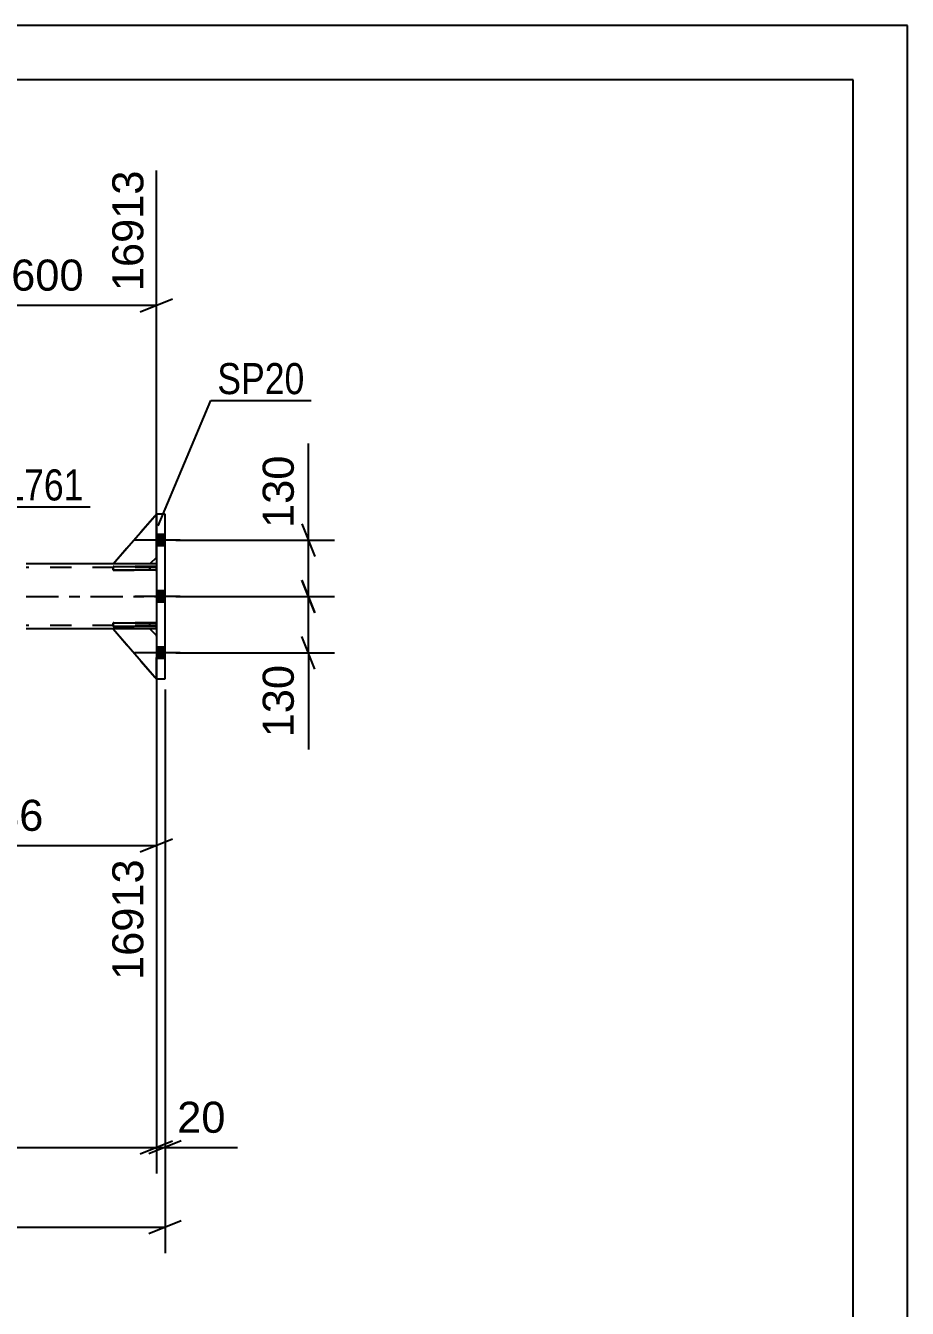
# Model space of a CAD drawing. Header units: millimetres. Extents: x -121 to 720, y -404 to 190.
# Drawn here: x 638.6 to 719.9, y 72.1 to 190.5 of the extents above; entities that cross this region are included whole.
import ezdxf

# ---------------------------------------------------------------- set-up
doc = ezdxf.new("R2010")
doc.units = ezdxf.units.MM
doc.linetypes.add('DXK_LINE_DOT2', pattern=[3.9198, 1.9599, -1.9599])
doc.linetypes.add('DXK_LINE_DOT3', pattern=[5.9187, 2.979, -0.9799, 0.9799, -0.9799])
doc.styles.add('Arial', font='ARIAL.TTF', dxfattribs={"height": 0.2})
doc.styles.add('Arial Narrow', font='ARIALN.TTF', dxfattribs={"height": 0.2})

# ---------------------------------------------------------------- blocks, each defined once
blk = doc.blocks.new('Unknown-318886794-1117')
at = {"color": 5, "linetype": 'Continuous'}
for p, q in [((719.87, 190.49), (-121.13, 190.49)), ((719.87, -403.51), (719.87, 190.49)), ((714.87, 185.49), (-116.13, 185.49)), ((714.87, -398.51), (714.87, 185.49))]:
    blk.add_line(p, q, dxfattribs=at)
blk = doc.blocks.new('Part-318886794-1892 - 1713')
at = {"color": 2, "linetype": 'Continuous'}
for p, q in [((646.62, 140.26), (646.62, 140.58)), ((646.62, 140.58), (650.62, 140.58)), ((650.62, 140.26), (646.62, 140.26)), ((650.62, 140.26), (650.62, 140.58))]:
    blk.add_line(p, q, dxfattribs=at)
at = {"color": 7, "linetype": 'DXK_LINE_DOT2'}
for p, q in [((650.02, 140.26), (650.02, 140.58)), ((650.62, 140.58), (650.62, 140.26))]:
    blk.add_line(p, q, dxfattribs=at)
blk = doc.blocks.new('Part-318886794-1891 - 1713')
at = {"color": 2, "linetype": 'Continuous'}
for p, q in [((646.62, 135.06), (646.62, 135.38)), ((646.62, 135.38), (650.62, 135.38)), ((650.62, 135.06), (646.62, 135.06)), ((650.62, 135.06), (650.62, 135.38))]:
    blk.add_line(p, q, dxfattribs=at)
at = {"color": 7, "linetype": 'DXK_LINE_DOT2'}
for p, q in [((650.02, 135.06), (650.02, 135.38)), ((650.62, 135.38), (650.62, 135.06))]:
    blk.add_line(p, q, dxfattribs=at)
blk = doc.blocks.new('Part-318886794-1890 - 1713')
at = {"color": 7, "linetype": 'DXK_LINE_DOT2'}
for p, q in [((646.62, 140.82), (650.62, 145.42)), ((650.62, 145.42), (650.62, 141.42)), ((650.62, 141.42), (650.02, 140.82)), ((650.02, 140.82), (646.62, 140.82))]:
    blk.add_line(p, q, dxfattribs=at)
blk = doc.blocks.new('Part-318886794-1894 - 1713')
at = {"color": 7, "linetype": 'DXK_LINE_DOT2'}
for p, q in [((650.62, 140.58), (646.62, 140.58)), ((646.62, 140.58), (646.62, 140.26)), ((646.62, 140.26), (650.62, 140.26)), ((650.02, 140.58), (650.02, 140.26)), ((650.62, 140.26), (650.62, 140.58))]:
    blk.add_line(p, q, dxfattribs=at)
blk = doc.blocks.new('Part-318886794-1896 - 1713')
at = {"color": 2, "linetype": 'Continuous'}
for p, q in [((650.02, 134.82), (646.62, 134.82)), ((646.62, 134.82), (650.62, 130.22)), ((650.62, 134.22), (650.02, 134.82))]:
    blk.add_line(p, q, dxfattribs=at)
at = {"color": 7, "linetype": 'DXK_LINE_DOT2'}
blk.add_line((650.62, 134.22), (650.62, 130.22), dxfattribs=at)
blk = doc.blocks.new('Part-318886794-1800 - 1713')
at = {"color": 2, "linetype": 'Continuous'}
for p, q in [((646.62, 140.82), (638.62, 140.82)), ((650.62, 140.82), (650.02, 140.82)), ((646.62, 134.82), (638.62, 134.82)), ((650.62, 134.82), (650.02, 134.82))]:
    blk.add_line(p, q, dxfattribs=at)
at = {"color": 7, "linetype": 'DXK_LINE_DOT2'}
for p, q in [((650.62, 140.5), (638.62, 140.5)), ((650.02, 140.82), (646.62, 140.82)), ((650.62, 140.82), (650.62, 134.87)), ((650.62, 135.14), (638.62, 135.14)), ((650.02, 134.82), (646.62, 134.82)), ((650.62, 134.82), (650.62, 134.87))]:
    blk.add_line(p, q, dxfattribs=at)
at = {"color": 7, "linetype": 'DXK_LINE_DOT3'}
blk.add_line((638.62, 137.82), (650.62, 137.82), dxfattribs=at)
blk = doc.blocks.new('Part-318886794-1897 - 1713')
at = {"color": 7, "linetype": 'DXK_LINE_DOT2'}
for p, q in [((650.02, 134.82), (646.62, 134.82)), ((646.62, 134.82), (650.62, 130.22)), ((650.62, 134.22), (650.02, 134.82)), ((650.62, 130.22), (650.62, 134.22))]:
    blk.add_line(p, q, dxfattribs=at)
blk = doc.blocks.new('Part-318886794-1889 - 1713')
at = {"color": 2, "linetype": 'Continuous'}
for p, q in [((646.62, 140.82), (650.62, 145.42)), ((650.62, 141.42), (650.02, 140.82)), ((650.02, 140.82), (646.62, 140.82))]:
    blk.add_line(p, q, dxfattribs=at)
at = {"color": 7, "linetype": 'DXK_LINE_DOT2'}
blk.add_line((650.62, 141.42), (650.62, 145.42), dxfattribs=at)
blk = doc.blocks.new('Part-318886794-1893 - 1713')
at = {"color": 7, "linetype": 'DXK_LINE_DOT2'}
for p, q in [((650.62, 135.38), (646.62, 135.38)), ((646.62, 135.38), (646.62, 135.06)), ((646.62, 135.06), (650.62, 135.06)), ((650.02, 135.06), (650.02, 135.38)), ((650.62, 135.06), (650.62, 135.38)), ((650.62, 135.38), (650.62, 135.06))]:
    blk.add_line(p, q, dxfattribs=at)
blk = doc.blocks.new('Part-318886794-1982 - 1713')
at = {"color": 2, "linetype": 'Continuous'}
for p, q in [((651.42, 145.42), (650.62, 145.42)), ((650.62, 145.42), (650.62, 130.22)), ((651.42, 130.22), (651.42, 145.42)), ((650.62, 130.22), (651.42, 130.22))]:
    blk.add_line(p, q, dxfattribs=at)
blk = doc.blocks.new('Bolt-318886794-2108 - 1713')
at = {"linetype": 'Continuous'}
for points in [[(651.42, 142.5), (651.42, 143.54), (650.62, 143.54), (650.62, 142.5)], [(651.42, 142.5), (651.42, 143.54), (650.62, 143.54), (650.62, 142.5)], [(651.42, 142.5), (651.42, 143.54), (650.62, 143.54), (650.62, 142.5)], [(651.42, 137.3), (651.42, 138.34), (650.62, 138.34), (650.62, 137.3)], [(651.42, 137.3), (651.42, 138.34), (650.62, 138.34), (650.62, 137.3)], [(651.42, 132.1), (651.42, 133.14), (650.62, 133.14), (650.62, 132.1)], [(651.42, 132.1), (651.42, 133.14), (650.62, 133.14), (650.62, 132.1)], [(651.42, 132.1), (651.42, 133.14), (650.62, 133.14), (650.62, 132.1)]]:
    blk.add_hatch(color=1, dxfattribs=at).paths.add_polyline_path(points)
at = {"color": 1, "linetype": 'Continuous'}
for p, q in [((651.42, 143.54), (650.62, 143.54)), ((651.42, 143.54), (650.62, 143.54)), ((651.42, 143.54), (650.62, 143.54)), ((652.82, 143.02), (648.62, 143.02)), ((652.82, 143.02), (648.62, 143.02)), ((652.82, 143.02), (648.62, 143.02)), ((651.42, 142.5), (650.62, 142.5)), ((651.42, 142.5), (650.62, 142.5)), ((651.42, 142.5), (650.62, 142.5)), ((652.82, 137.82), (648.62, 137.82)), ((652.82, 137.82), (648.62, 137.82)), ((651.42, 138.34), (650.62, 138.34)), ((651.42, 138.34), (650.62, 138.34)), ((651.42, 137.3), (650.62, 137.3)), ((651.42, 137.3), (650.62, 137.3)), ((652.82, 132.62), (648.62, 132.62)), ((652.82, 132.62), (648.62, 132.62)), ((652.82, 132.62), (648.62, 132.62)), ((651.42, 133.14), (650.62, 133.14)), ((651.42, 133.14), (650.62, 133.14)), ((651.42, 133.14), (650.62, 133.14)), ((651.42, 132.1), (650.62, 132.1)), ((651.42, 132.1), (650.62, 132.1)), ((651.42, 132.1), (650.62, 132.1))]:
    blk.add_line(p, q, dxfattribs=at)
blk = doc.blocks.new('StraightDimension-318886794-3251 - 1713')
at = {"color": 7, "linetype": 'Continuous'}
for p, q in [((630.52, 141.82), (630.52, 181.61)), ((650.62, 141.82), (650.62, 177.11)), ((632.02, 165.29), (629.02, 164.09)), ((630.52, 164.69), (650.62, 164.69)), ((649.12, 164.09), (652.12, 165.29))]:
    blk.add_line(p, q, dxfattribs=at)
at = {"color": 0}
blk.add_wipeout([(644.5, 165.44), (644.5, 169.64), (636.63, 169.64), (636.63, 165.44)], dxfattribs=at)
at = {"color": 3, "style": 'Arial'}
blk.add_text('600', height=2.865, dxfattribs=at).set_placement((637.23, 166.04))
at = {"color": 0, "linetype": 'Continuous'}
blk.add_wipeout([(650.02, 177.71), (645.82, 177.71), (645.82, 165.39), (650.02, 165.39)], dxfattribs=at)
at = {"color": 3, "linetype": 'Continuous', "style": 'Arial'}
blk.add_text('16913', height=2.865, rotation=90.0002, dxfattribs=at).set_placement((649.42, 165.99))
blk = doc.blocks.new('StraightDimension-318886794-2461 - 1713')
at = {"color": 7, "linetype": 'Continuous'}
for p, q in [((650.62, 129.22), (650.62, 84.58)), ((-22, 86.98), (650.62, 86.98)), ((649.12, 86.38), (652.12, 87.58))]:
    blk.add_line(p, q, dxfattribs=at)
blk = doc.blocks.new('StraightDimension-318886794-2483 - 1713')
at = {"color": 7, "linetype": 'Continuous'}
for p, q in [((650.62, 129.22), (650.62, 84.58)), ((651.42, 129.22), (651.42, 84.58)), ((649.12, 86.38), (652.12, 87.58)), ((652.92, 87.58), (649.92, 86.38)), ((650.62, 86.98), (651.42, 86.98)), ((651.42, 86.98), (658.11, 86.98)), ((651.42, 86.98), (658.11, 86.98))]:
    blk.add_line(p, q, dxfattribs=at)
at = {"color": 0}
blk.add_wipeout([(657.59, 87.73), (657.59, 91.93), (651.94, 91.93), (651.94, 87.73)], dxfattribs=at)
at = {"color": 3, "style": 'Arial'}
blk.add_text('20', height=2.865, dxfattribs=at).set_placement((652.54, 88.33))
blk = doc.blocks.new('StraightDimension-318886794-2369 - 1713')
at = {"color": 7, "linetype": 'Continuous'}
for p, q in [((650.62, 134.85), (650.62, 102.43)), ((623.1, 129.59), (623.1, 89.83)), ((624.6, 115.44), (621.6, 114.24)), ((623.1, 114.84), (650.62, 114.84)), ((649.12, 114.24), (652.12, 115.44))]:
    blk.add_line(p, q, dxfattribs=at)
at = {"color": 0}
blk.add_wipeout([(640.79, 115.59), (640.79, 119.79), (632.92, 119.79), (632.92, 115.59)], dxfattribs=at)
at = {"color": 3, "style": 'Arial'}
blk.add_text('786', height=2.865, dxfattribs=at).set_placement((633.52, 116.19))
at = {"color": 0, "linetype": 'Continuous'}
blk.add_wipeout([(650.02, 114.14), (645.82, 114.14), (645.82, 101.83), (650.02, 101.83)], dxfattribs=at)
at = {"color": 3, "linetype": 'Continuous', "style": 'Arial'}
blk.add_text('16913', height=2.865, rotation=90.0002, dxfattribs=at).set_placement((649.42, 102.43))
blk = doc.blocks.new('StraightDimension-318886794-2434 - 1713')
at = {"color": 7, "linetype": 'Continuous'}
for p, q in [((651.42, 129.22), (651.42, 77.23)), ((-22.8, 79.63), (651.42, 79.63)), ((649.92, 79.03), (652.92, 80.23))]:
    blk.add_line(p, q, dxfattribs=at)
blk = doc.blocks.new('StraightDimension-318886794-2500 - 1713')
at = {"color": 7, "linetype": 'Continuous'}
for p, q in [((664.04, 139.32), (665.24, 136.32)), ((652.42, 137.82), (667.04, 137.82)), ((664.64, 132.62), (664.64, 137.82)), ((665.24, 131.12), (664.04, 134.12)), ((652.42, 132.62), (667.04, 132.62)), ((664.64, 132.62), (664.64, 123.7)), ((664.64, 132.62), (664.64, 123.7))]:
    blk.add_line(p, q, dxfattribs=at)
at = {"color": 0}
blk.add_wipeout([(663.89, 132.09), (659.69, 132.09), (659.69, 124.22), (663.89, 124.22)], dxfattribs=at)
at = {"color": 3, "style": 'Arial'}
blk.add_text('130', height=2.865, rotation=90.0002, dxfattribs=at).set_placement((663.29, 124.82))
blk = doc.blocks.new('StraightDimension-318886794-2508 - 1713')
at = {"color": 7, "linetype": 'Continuous'}
for p, q in [((664.64, 143.02), (664.64, 151.94)), ((664.64, 143.02), (664.64, 151.94)), ((664.04, 144.52), (665.24, 141.52)), ((652.42, 143.02), (667.04, 143.02)), ((664.64, 137.82), (664.64, 143.02)), ((665.24, 136.32), (664.04, 139.32)), ((652.42, 137.82), (667.04, 137.82))]:
    blk.add_line(p, q, dxfattribs=at)
at = {"color": 0}
blk.add_wipeout([(663.89, 151.41), (659.69, 151.41), (659.69, 143.54), (663.89, 143.54)], dxfattribs=at)
at = {"color": 3, "style": 'Arial'}
blk.add_text('130', height=2.865, rotation=90.0002, dxfattribs=at).set_placement((663.29, 144.14))
blk = doc.blocks.new('Mark-318886794-1978 - 1713')
at = {"color": 30, "linetype": 'Continuous'}
for p, q in [((650.79, 144.34), (655.64, 155.89)), ((655.64, 155.89), (664.88, 155.89))]:
    blk.add_line(p, q, dxfattribs=at)
at = {"color": 0}
blk.add_wipeout([(664.28, 156.49), (664.28, 159.49), (656.24, 159.49), (656.24, 156.49)], dxfattribs=at)
blk.add_wipeout([(664.28, 156.49), (664.28, 159.49), (656.24, 159.49), (656.24, 156.49)], dxfattribs=at)
at = {"color": 3, "style": 'Arial Narrow'}
blk.add_text('SP20', height=2.863, dxfattribs=at).set_placement((656.24, 156.49))
blk = doc.blocks.new('Mark-318886794-2086 - 1713')
at = {"color": 30, "linetype": 'Continuous'}
for p, q in [((629.32, 142.18), (633.81, 146.08)), ((633.81, 146.08), (644.51, 146.08))]:
    blk.add_line(p, q, dxfattribs=at)
at = {"color": 0}
blk.add_wipeout([(643.91, 146.68), (643.91, 149.68), (634.41, 149.68), (634.41, 146.68)], dxfattribs=at)
blk.add_wipeout([(643.91, 146.68), (643.91, 149.68), (634.41, 149.68), (634.41, 146.68)], dxfattribs=at)
at = {"color": 3, "style": 'Arial Narrow'}
blk.add_text('PL761', height=2.863, dxfattribs=at).set_placement((634.41, 146.68))

msp = doc.modelspace()

# ---------------------------------------------------------------- block references
for name in ['Unknown-318886794-1117', 'Part-318886794-1890 - 1713', 'Part-318886794-1889 - 1713', 'Part-318886794-1982 - 1713', 'Bolt-318886794-2108 - 1713', 'Part-318886794-1800 - 1713', 'Part-318886794-1892 - 1713', 'Part-318886794-1894 - 1713', 'Part-318886794-1891 - 1713', 'Part-318886794-1893 - 1713', 'Part-318886794-1896 - 1713', 'Part-318886794-1897 - 1713']:
    msp.add_blockref(name, (0, 0))

# ---------------------------------------------------------------- next in the draw order: block references
for name in ['StraightDimension-318886794-3251 - 1713', 'StraightDimension-318886794-2461 - 1713']:
    msp.add_blockref(name, (0, 0))

# ---------------------------------------------------------------- next in the draw order: block references
for name in ['Mark-318886794-2086 - 1713', 'StraightDimension-318886794-2483 - 1713']:
    msp.add_blockref(name, (0, 0))

# ---------------------------------------------------------------- next in the draw order: block references
msp.add_blockref('StraightDimension-318886794-2369 - 1713', (0, 0))

# ---------------------------------------------------------------- next in the draw order: block references
msp.add_blockref('StraightDimension-318886794-2434 - 1713', (0, 0))

# ---------------------------------------------------------------- next in the draw order: block references
msp.add_blockref('StraightDimension-318886794-2500 - 1713', (0, 0))

# ---------------------------------------------------------------- next in the draw order: block references
msp.add_blockref('StraightDimension-318886794-2508 - 1713', (0, 0))

# ---------------------------------------------------------------- next in the draw order: block references
msp.add_blockref('Mark-318886794-1978 - 1713', (0, 0))

doc.saveas('drawing.dxf')
